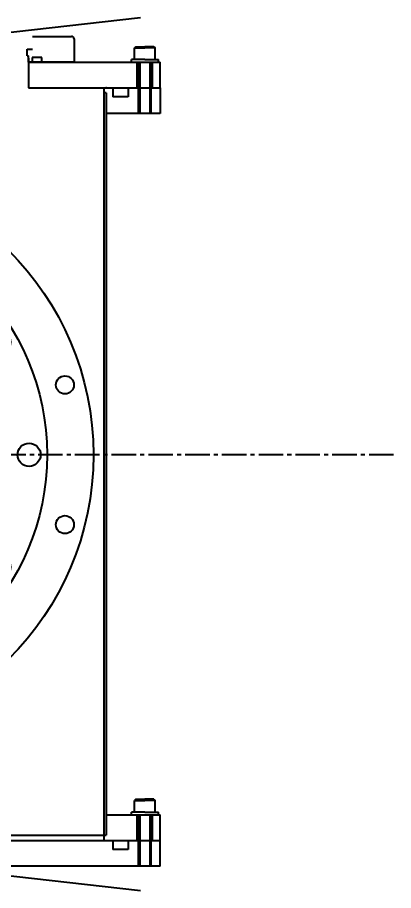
# Model space of a CAD drawing. Header units: millimetres. Extents: x 5013 to 9067, y 5076 to 6829.
# Drawn here: x 8775 to 9067, y 5181 to 5860 of the extents above; entities that cross this region are included whole.
import ezdxf

# ---------------------------------------------------------------- set-up
doc = ezdxf.new("R2010")
doc.units = ezdxf.units.MM
doc.linetypes.add('CENTER2', pattern=[28.575, 19.05, -3.175, 3.175, -3.175])
doc.layers.add('1', color=3, linetype='Continuous')
doc.dimstyles.new('ISO-25', dxfattribs={"dimtxt": 2.5, "dimasz": 2.5, "dimexe": 1.25, "dimexo": 0.625, "dimtad": 1, "dimdsep": 46, "dimtxsty": 'Standard', "dimcen": 2.5, "dimadec": 0, "dimazin": 0, "dimtfac": 1, "dimtmove": 0, "dimatfit": 3, "dimfxl": 1, "dimarcsym": 0})

# ---------------------------------------------------------------- blocks, each defined once
blk = doc.blocks.new('*D416')
at = {"color": 0, "lineweight": -2, "transparency": 16777216}
blk.add_arc((5879.37, 5519.79), 1733.92, 0.08261, 6.40737, dxfattribs=at)
at = {"color": 0, "transparency": 16777216}
for points in [[(7602.05, 5713.24), (7602.88, 5713.34), (7602.18, 5715.77)], [(7613.71, 5522.29), (7612.87, 5522.29), (7613.29, 5519.79)]]:
    blk.add_solid(points, dxfattribs=at)
at = {"layer": 'Defpoints', "color": 0, "transparency": 16777216}
for p in [(8870.23, 5860.02), (7612.06, 5585.24), (5016.91, 5519.79), (5879.37, 5519.79), (7666.91, 5519.79)]:
    blk.add_point(p, dxfattribs=at)
at = {"color": 0, "transparency": 16777216, "insert": (7618.62, 5618.4), "char_height": 15, "attachment_point": 5, "rotation": 273.24499}
blk.add_mtext('6.5°', dxfattribs=at)
blk = doc.blocks.new('*D417')
at = {"color": 0, "lineweight": -2, "transparency": 16777216}
blk.add_arc((5879.37, 5519.79), 1934.93, 353.60769, 6.41595, dxfattribs=at)
at = {"color": 0, "transparency": 16777216}
for points in [[(7801.77, 5735.96), (7802.6, 5736.06), (7801.9, 5738.49)], [(7802.69, 5304.32), (7801.86, 5304.41), (7801.99, 5301.88)]]:
    blk.add_solid(points, dxfattribs=at)
at = {"layer": 'Defpoints', "color": 0, "transparency": 16777216}
for p in [(8870.23, 5860.02), (5879.37, 5519.79), (5879.37, 5519.79), (7812.94, 5447.28), (8870.23, 5180.8)]:
    blk.add_point(p, dxfattribs=at)
at = {"color": 0, "transparency": 16777216, "insert": (7822.43, 5520.19), "char_height": 15, "attachment_point": 5, "rotation": 270.01182}
blk.add_mtext('13.0°', dxfattribs=at)
blk = doc.blocks.new('*G79')
at = {"layer": '1', "color": 7, "linetype": 'Continuous'}
for p, q in [((645.21, 1173.92), (645.21, 1191.92)), ((647.21, 1193.92), (677.41, 1193.92)), ((1033.01, 1193.92), (1063.21, 1193.92)), ((1065.21, 1191.92), (1065.21, 1173.92))]:
    blk.add_line(p, q, dxfattribs=at)
for centre, start, end in [((647.21, 1191.92), 90, 180), ((1063.21, 1191.92), 0, 90)]:
    blk.add_arc(centre, 2, start, end, dxfattribs=at)
blk = doc.blocks.new('*U431')
at = {"color": 0}
blk.add_circle((0, 0), 9, dxfattribs=at)
blk = doc.blocks.new('*U432')
at = {"color": 0, "linetype": 'ByBlock', "lineweight": -2, "transparency": 16777216}
blk.add_blockref('*U431', (8608.65, 5694.79), dxfattribs=at)
for p, rotation in [((8521.15, 5671.34), 29.99999999999998), ((8696.15, 5671.34), 329.9999999999999), ((8457.09, 5607.29), 59.99999999999999), ((8760.2, 5607.29), 299.9999999999999), ((8433.65, 5519.79), 89.99999999999997), ((8783.65, 5519.79), 270), ((8457.09, 5432.29), 120), ((8760.2, 5432.29), 240), ((8521.15, 5368.23), 150), ((8696.15, 5368.23), 209.9999999999999), ((8608.65, 5344.79), 180)]:
    blk.add_blockref('*U431', p, dxfattribs=dict(at, rotation=rotation))
blk = doc.blocks.new('*U433')
at = {"color": 0}
blk.add_circle((0, 0), 7, dxfattribs=at)
blk = doc.blocks.new('*U434')
at = {"color": 0, "linetype": 'ByBlock', "lineweight": -2, "transparency": 16777216}
blk.add_blockref('*U433', (8554.3, 5722.63), dxfattribs=at)
for p, rotation in [((8663, 5722.63), 329.9999999999999), ((8460.16, 5668.28), 30), ((8757.14, 5668.28), 300.0000000000001), ((8405.81, 5574.14), 60.00000000000003), ((8811.49, 5574.14), 270.0000000000001), ((8811.5, 5465.44), 239.9999999999999), ((8405.81, 5465.44), 90), ((8460.16, 5371.3), 120), ((8757.14, 5371.3), 210), ((8554.3, 5316.94), 150), ((8663, 5316.94), 180)]:
    blk.add_blockref('*U433', p, dxfattribs=dict(at, rotation=rotation))

msp = doc.modelspace()

# ---------------------------------------------------------------- linework, layer by layer
at = {"color": 3}
for q in [(8870.228, 5860.023), (8870.228, 5180.804)]:
    msp.add_line((5879.375, 5519.789), q, dxfattribs=at)
at = {"color": 0}
for p, q in [((8782.149, 5830.289), (8783.149, 5830.289)), ((8783.149, 5825.289), (8783.149, 5805.289)), ((8818.649, 5825.289), (8783.149, 5825.289)), ((8783.149, 5805.289), (8885.649, 5805.289)), ((8843.649, 5801.289), (8841.649, 5801.289)), ((8885.649, 5805.289), (8885.649, 5785.289))]:
    msp.add_line(p, q, dxfattribs=at)
at = {"color": 30, "linetype": 'CENTER2'}
msp.add_line((9066.91, 5519.789), (5016.911, 5519.789), dxfattribs=at)
at = {"color": 0}
msp.add_circle((8608.651, 5519.789), 225, dxfattribs=at)
at = {"color": 1}
msp.add_circle((8608.649, 5519.789), 189, dxfattribs=at)
at = {"layer": '1', "color": 0, "linetype": 'Continuous'}
for p, q in [((8782.149, 5830.289), (8782.149, 5835.289)), ((8782.149, 5835.289), (8786.449, 5835.289)), ((8866.649, 5837.289), (8865.649, 5836.289)), ((8865.649, 5827.289), (8865.649, 5836.289)), ((8865.649, 5836.289), (8873.649, 5836.289)), ((8866.649, 5837.289), (8873.649, 5837.289)), ((8880.649, 5837.289), (8873.649, 5837.289)), ((8881.649, 5836.289), (8873.649, 5836.289)), ((8880.649, 5837.289), (8881.649, 5836.289)), ((8881.649, 5827.289), (8881.649, 5836.289)), ((8783.149, 5825.289), (8783.149, 5830.289)), ((8783.149, 5828.289), (8783.149, 5825.289)), ((8793.649, 5828.889), (8786.149, 5828.889)), ((8786.149, 5828.889), (8786.149, 5825.289)), ((8793.649, 5825.289), (8793.649, 5828.889)), ((8783.149, 5825.289), (8885.649, 5825.289)), ((8863.149, 5825.289), (8863.149, 5827.289)), ((8873.649, 5827.289), (8863.149, 5827.289)), ((8867.649, 5805.289), (8867.649, 5825.289)), ((8868.649, 5785.289), (8868.649, 5825.289)), ((8869.649, 5825.289), (8869.649, 5785.289)), ((8873.649, 5827.289), (8884.149, 5827.289)), ((8877.649, 5785.289), (8877.649, 5825.289)), ((8878.649, 5785.289), (8878.649, 5825.289)), ((8879.649, 5805.289), (8879.649, 5825.289)), ((8884.149, 5825.289), (8884.149, 5827.289)), ((8885.649, 5805.289), (8885.649, 5825.289)), ((8841.649, 5805.289), (8841.649, 5345.989)), ((8843.649, 5801.289), (8843.649, 5341.989)), ((8848.649, 5805.289), (8848.649, 5798.289)), ((8860.649, 5805.289), (8860.649, 5798.289)), ((8860.649, 5798.289), (8848.649, 5798.289)), ((8885.649, 5785.289), (8843.649, 5785.289)), ((8841.649, 5345.989), (8841.649, 5219.789)), ((8843.649, 5341.989), (8843.649, 5223.789)), ((8866.649, 5251.789), (8865.649, 5250.789)), ((8865.649, 5241.789), (8865.649, 5250.789)), ((8865.649, 5250.789), (8873.649, 5250.789)), ((8866.649, 5251.789), (8873.649, 5251.789)), ((8880.649, 5251.789), (8873.649, 5251.789)), ((8881.649, 5250.789), (8873.649, 5250.789)), ((8880.649, 5251.789), (8881.649, 5250.789)), ((8881.649, 5241.789), (8881.649, 5250.789)), ((8843.649, 5239.789), (8885.649, 5239.789)), ((8873.649, 5241.789), (8863.149, 5241.789)), ((8863.149, 5239.789), (8863.149, 5241.789)), ((8867.649, 5219.789), (8867.649, 5239.789)), ((8868.649, 5199.789), (8868.649, 5239.789)), ((8869.649, 5239.789), (8869.649, 5199.789)), ((8873.649, 5241.789), (8884.149, 5241.789)), ((8877.649, 5199.789), (8877.649, 5239.789)), ((8878.649, 5199.789), (8878.649, 5239.789)), ((8879.649, 5219.789), (8879.649, 5239.789)), ((8884.149, 5239.789), (8884.149, 5241.789)), ((8885.649, 5199.789), (8885.649, 5239.789)), ((8373.649, 5223.789), (8843.649, 5223.789)), ((8331.649, 5219.789), (8885.649, 5219.789)), ((8848.649, 5219.789), (8848.649, 5212.789)), ((8860.649, 5219.789), (8860.649, 5212.789)), ((8860.649, 5212.789), (8848.649, 5212.789)), ((8885.649, 5199.789), (8331.649, 5199.789))]:
    msp.add_line(p, q, dxfattribs=at)
msp.add_point((8843.649, 5805.289), dxfattribs=at)
msp.add_point((8843.649, 5805.289), dxfattribs=at)

# ---------------------------------------------------------------- block references
at = {"color": 0}
msp.add_blockref('*U434', (0, 0), dxfattribs=at)
at = {"color": 1}
msp.add_blockref('*U432', (0, 0), dxfattribs=at)
at = {"layer": '1', "color": 0, "linetype": 'Continuous'}
msp.add_blockref('*G79', (7753.444, 4651.371), dxfattribs=at)

# ---------------------------------------------------------------- dimensions: what is measured, and where the dimension line sits
at = {"color": 3}
for base, line1, picture, middle in [((7612.057, 5585.241), ((7666.911, 5519.789), (5016.911, 5519.789)), '*D416', (7618.625, 5618.398)), ((7812.944, 5447.281), ((5879.375, 5519.789), (8870.228, 5180.804)), '*D417', (7822.428, 5520.19))]:
    dim = msp.add_angular_dim_2l(base=base, line1=line1, line2=((5879.375, 5519.789), (8870.228, 5860.023)), dimstyle='ISO-25', override={"dimtxt": 15, "dimadec": 1}, dxfattribs=at)
    dim.commit()
    dim.dimension.update_dxf_attribs({"geometry": picture, "text_midpoint": middle})

doc.saveas('drawing.dxf')
